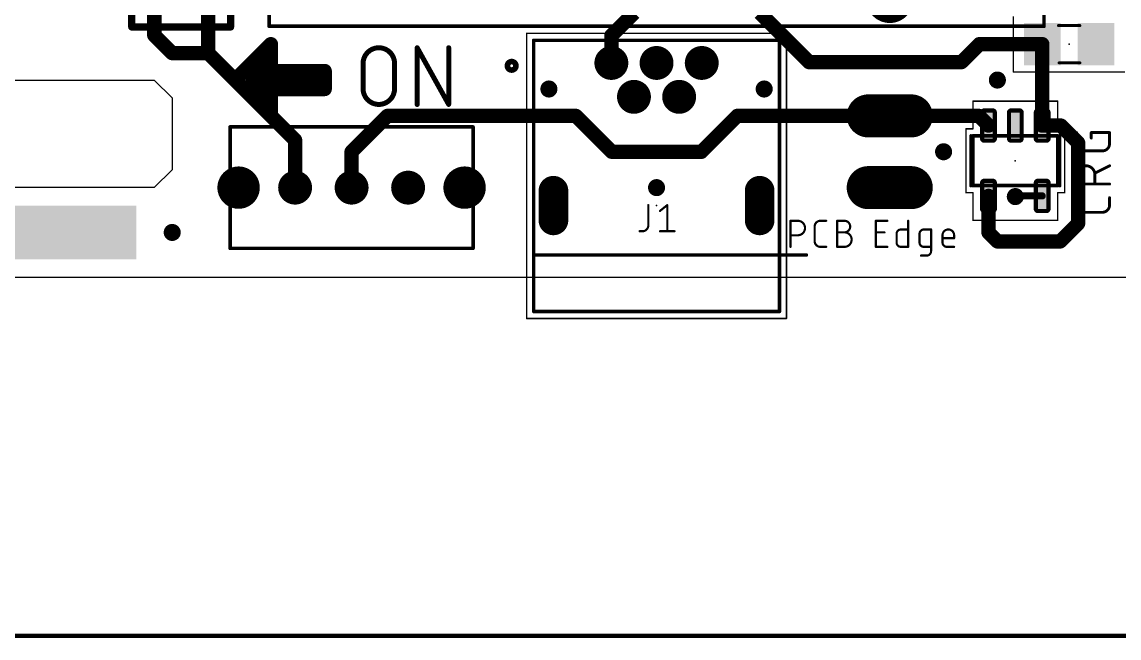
# Model space of a CAD drawing. Extents: x -0.5 to 3.8, y -0.5 to 1.8.
# Drawn here: x 0.616 to 2.145, y -0.503 to 0.356 of the extents above; entities that cross this region are included whole.
import ezdxf

# ---------------------------------------------------------------- set-up
doc = ezdxf.new("R2010")
doc.units = 0
for name, color, linetype in [('1', 22, 'CONTINUOUS'), ('17', 82, 'CONTINUOUS'), ('18', 82, 'CONTINUOUS'), ('20', 30, 'CONTINUOUS'), ('21', 253, 'CONTINUOUS'), ('23', 7, 'CONTINUOUS'), ('25', 253, 'CONTINUOUS'), ('39', 22, 'CONTINUOUS'), ('51', 253, 'CONTINUOUS')]:
    doc.layers.add(name, color=color, linetype=linetype)

# ---------------------------------------------------------------- blocks, each defined once
blk = doc.blocks.new('RECT')
blk.add_solid([(-0.5, -0.5), (0.5, -0.5), (-0.5, 0.5), (0.5, 0.5)])
blk = doc.blocks.new('RECT195200X96000R50')
at = {"const_width": 0.005906}
blk.add_lwpolyline([(0.021063, -0.005906), (0.021063, 0.005906, 0.414214), (0.01811, 0.008858), (-0.01811, 0.008858, 0.414214), (-0.021063, 0.005906), (-0.021063, -0.005906, 0.414214), (-0.01811, -0.008858), (0.01811, -0.008858, 0.414214)], format="xyb", close=True, dxfattribs=at)
blk.add_solid([(-0.01911, -0.006906), (0.01911, -0.006906), (-0.01911, 0.006906), (0.01911, 0.006906)])
blk = doc.blocks.new('ROUNDP')
at = {"const_width": 0.5}
blk.add_lwpolyline([(0, -0.25, 1), (0, 0.25, 1), (0, -0.25)], format="xyb", dxfattribs=at)
blk = doc.blocks.new('LONGP100')
at = {"const_width": 1}
blk.add_lwpolyline([(-0.5, 0), (0.5, 0)], dxfattribs=at)
at = {"const_width": 0.5}
for points in [[(-0.5, 0.25, 1), (-0.5, -0.25)], [(0.5, -0.25, 1), (0.5, 0.25)]]:
    blk.add_lwpolyline(points, format="xyb", dxfattribs=at)
blk = doc.blocks.new('ROUNDV')
at = {"const_width": 0.5}
blk.add_lwpolyline([(0, -0.25, 1), (0, 0.25, 1), (0, -0.25)], format="xyb", dxfattribs=at)

msp = doc.modelspace()

# ---------------------------------------------------------------- linework, layer by layer
at = {"layer": '1'}
for points, const_width in [([(0.800098, 0.386713), (0.800098, 0.337598)], 0.02), ([(0.874902, 0.375), (0.874902, 0.312598)], 0.02), ([(1.437008, 0.337008), (1.46875, 0.36875)], 0.02), ([(1.64375, 0.36875), (1.7125, 0.3)], 0.02), ([(0.800098, 0.337598), (0.8, 0.3375)], 0.02), ([(0.824902, 0.312598), (0.8, 0.3375)], 0.02), ([(1.437008, 0.298819), (1.437008, 0.337008)], 0.02), ([(0.874902, 0.312598), (0.824902, 0.312598)], 0.02), ([(0.99626, 0.19124), (0.874902, 0.312598)], 0.02), ([(1.924902, 0.3), (1.949902, 0.325)], 0.02), ([(1.949902, 0.325), (2.037598, 0.325)], 0.02), ([(1.975, 0.324902), (2.037598, 0.325)], 0.02), ([(2.037402, 0.324803), (2.037598, 0.325)], 0.02), ([(2.037402, 0.211516), (2.037402, 0.324803)], 0.02), ([(1.437008, 0.298819), (1.436319, 0.298819)], 0.02), ([(1.7125, 0.3), (1.924902, 0.3)], 0.02), ([(1.075, 0.175), (1.125, 0.225)], 0.02), ([(1.125, 0.225), (1.3875, 0.225)], 0.02), ([(1.3875, 0.225), (1.4375, 0.175)], 0.02), ([(1.5625, 0.175), (1.6125, 0.225)], 0.02), ([(1.6125, 0.225), (1.825, 0.225)], 0.02), ([(1.825, 0.225), (1.949114, 0.225)], 0.02), ([(1.949114, 0.225), (1.962598, 0.211516)], 0.02), ([(2.037402, 0.211516), (2.063484, 0.211516)], 0.02), ([(2.063484, 0.211516), (2.0875, 0.1875)], 0.02), ([(0.99626, 0.125), (0.99626, 0.19124)], 0.02), ([(1.075, 0.125), (1.075, 0.175)], 0.02), ([(1.4375, 0.175), (1.5625, 0.175)], 0.02), ([(2.0875, 0.075), (2.0875, 0.1875)], 0.02), ([(1.962598, 0.113484), (1.962598, 0.0625)], 0.02), ([(2.000984, 0.113484), (2, 0.1125)], 0.01), ([(2.037402, 0.113484), (2.000984, 0.113484)], 0.01), ([(2.0625, 0.05), (2.0875, 0.075)], 0.02), ([(1.962598, 0.0625), (1.975098, 0.05)], 0.02), ([(1.975098, 0.05), (2.0625, 0.05)], 0.02), ([(3.8, -0.5), (-0.4, -0.5)], 0.006)]:
    msp.add_lwpolyline(points, dxfattribs=dict(at, const_width=const_width))
for points, const_width in [([(0.803536, 0.341036, 1), (0.796464, 0.333964)], 0.01), ([(0.796464, 0.341036, 1), (0.803536, 0.333964)], 0.01), ([(0.795098, 0.337598, 1), (0.805098, 0.337598)], 0.01), ([(0.803634, 0.334063, 1), (0.796563, 0.341134)], 0.01), ([(1.442008, 0.337008, 1), (1.432008, 0.337008)], 0.01), ([(1.433472, 0.340543, 1), (1.440543, 0.333472)], 0.01), ([(0.824902, 0.317598, 1), (0.824902, 0.307598)], 0.01), ([(0.821366, 0.309063, 1), (0.828437, 0.316134)], 0.01), ([(0.878437, 0.316134, 1), (0.871366, 0.309063)], 0.01), ([(0.874902, 0.307598, 1), (0.874902, 0.317598)], 0.01), ([(1.949902, 0.33, 1), (1.949902, 0.32)], 0.01), ([(1.953437, 0.321464, 1), (1.946366, 0.328536)], 0.01), ([(1.974992, 0.329902, 1), (1.975008, 0.319902)], 0.01), ([(2.042402, 0.324803, 1), (2.032402, 0.324803)], 0.01), ([(2.033866, 0.328339, 1), (2.040937, 0.321268)], 0.01), ([(2.041134, 0.321464, 1), (2.034063, 0.328536)], 0.01), ([(2.037606, 0.32, 1), (2.037591, 0.33)], 0.01), ([(2.037598, 0.32, 1), (2.037598, 0.33)], 0.01), ([(0.869902, 0.312598, 1), (0.879902, 0.312598)], 0.01), ([(1.436319, 0.303819, 1), (1.436319, 0.293819)], 0.01), ([(1.437008, 0.293819, 1), (1.437008, 0.303819)], 0.01), ([(1.7125, 0.305, 1), (1.7125, 0.295)], 0.01), ([(1.708964, 0.296464, 1), (1.716036, 0.303536)], 0.01), ([(1.921366, 0.303536, 1), (1.928437, 0.296464)], 0.01), ([(1.924902, 0.295, 1), (1.924902, 0.305)], 0.01), ([(1.432008, 0.298819, 1), (1.442008, 0.298819)], 0.01), ([(1.125, 0.23, 1), (1.125, 0.22)], 0.01), ([(1.128536, 0.221464, 1), (1.121464, 0.228536)], 0.01), ([(1.391036, 0.228536, 1), (1.383964, 0.221464)], 0.01), ([(1.3875, 0.22, 1), (1.3875, 0.23)], 0.01), ([(1.6125, 0.23, 1), (1.6125, 0.22)], 0.01), ([(1.616036, 0.221464, 1), (1.608964, 0.228536)], 0.01), ([(1.825, 0.23, 1), (1.825, 0.22)], 0.01), ([(1.825, 0.22, 1), (1.825, 0.23)], 0.01), ([(1.95265, 0.228536, 1), (1.945579, 0.221464)], 0.01), ([(1.949114, 0.22, 1), (1.949114, 0.23)], 0.01), ([(1.959063, 0.20798, 1), (1.966134, 0.215051)], 0.01), ([(2.037402, 0.216516, 1), (2.037402, 0.206516)], 0.01), ([(2.032402, 0.211516, 1), (2.042402, 0.211516)], 0.01), ([(2.06702, 0.215051, 1), (2.059949, 0.20798)], 0.01), ([(2.063484, 0.206516, 1), (2.063484, 0.216516)], 0.01), ([(1.00126, 0.19124, 1), (0.99126, 0.19124)], 0.01), ([(0.992724, 0.187705, 1), (0.999795, 0.194776)], 0.01), ([(1.071464, 0.178536, 1), (1.078536, 0.171464)], 0.01), ([(1.08, 0.175, 1), (1.07, 0.175)], 0.01), ([(1.4375, 0.18, 1), (1.4375, 0.17)], 0.01), ([(1.433964, 0.171464, 1), (1.441036, 0.178536)], 0.01), ([(1.558964, 0.178536, 1), (1.566036, 0.171464)], 0.01), ([(1.5625, 0.17, 1), (1.5625, 0.18)], 0.01), ([(2.0925, 0.1875, 1), (2.0825, 0.1875)], 0.01), ([(2.083964, 0.183964, 1), (2.091036, 0.191036)], 0.01), ([(0.99126, 0.125, 1), (1.00126, 0.125)], 0.01), ([(1.07, 0.125, 1), (1.08, 0.125)], 0.01), ([(1.967598, 0.113484, 1), (1.957598, 0.113484)], 0.01), ([(1.998232, 0.114268, 1), (2.001768, 0.110732)], 0.005), ([(2.000984, 0.115984, 1), (2.000984, 0.110984)], 0.005), ([(2.002752, 0.111716, 1), (1.999216, 0.115252)], 0.005), ([(2.037402, 0.110984, 1), (2.037402, 0.115984)], 0.005), ([(2.0825, 0.075, 1), (2.0925, 0.075)], 0.01), ([(2.091036, 0.071464, 1), (2.083964, 0.078536)], 0.01), ([(1.966134, 0.066036, 1), (1.959063, 0.058964)], 0.01), ([(1.957598, 0.0625, 1), (1.967598, 0.0625)], 0.01), ([(1.975098, 0.055, 1), (1.975098, 0.045)], 0.01), ([(1.971563, 0.046464, 1), (1.978634, 0.053536)], 0.01), ([(2.058964, 0.053536, 1), (2.066036, 0.046464)], 0.01), ([(2.0625, 0.045, 1), (2.0625, 0.055)], 0.01)]:
    msp.add_lwpolyline(points, format="xyb", dxfattribs=dict(at, const_width=const_width))
at = {"layer": '20'}
for p, q in [((0.15, 0.275), (0.8, 0.275)), ((0.825, 0.25), (0.8, 0.275)), ((0.825, 0.25), (0.825, 0.15)), ((0.8, 0.125), (0.825, 0.15)), ((0.8, 0.125), (0.15, 0.125)), ((0.15, 0), (2.85, 0))]:
    msp.add_line(p, q, dxfattribs=at)
at = {"layer": '21'}
for points, const_width in [([(0.96, 0.35), (0.96, 1.45)], 0.005), ([(2.04, 1.45), (2.04, 0.35)], 0.005), ([(2.04, 0.35), (0.96, 0.35)], 0.005), ([(0.95, 0.3125), (0.9125, 0.275)], 0.02), ([(0.9625, 0.325), (0.95, 0.3125)], 0.02), ([(0.95, 0.3125), (0.95, 0.25)], 0.02), ([(0.9625, 0.2875), (0.9625, 0.325)], 0.02), ([(1.166418, 0.241), (1.166418, 0.32)], 0.007), ([(1.166418, 0.32), (1.210307, 0.241)], 0.007), ([(1.210307, 0.241), (1.210307, 0.32)], 0.007), ([(1.32874, 0.330315), (1.67126, 0.330315)], 0.005), ([(1.32874, 0.162992), (1.32874, 0.330315)], 0.005), ([(1.67126, 0.330315), (1.67126, 0.159055)], 0.005), ([(0.9375, 0.2625), (0.9375, 0.2875)], 0.02), ([(0.9625, 0.275), (0.9625, 0.2875)], 0.02), ([(0.9625, 0.2875), (1.0375, 0.2875)], 0.02), ([(1.0375, 0.2875), (1.0375, 0.2625)], 0.02), ([(1.091, 0.262944), (1.091, 0.298055)], 0.007), ([(1.134889, 0.298055), (1.134889, 0.262944)], 0.007), ([(0.9125, 0.275), (0.9625, 0.225)], 0.02), ([(0.9625, 0.2625), (0.9625, 0.275)], 0.02), ([(0.9625, 0.275), (1.025, 0.275)], 0.02), ([(0.9625, 0.225), (0.9625, 0.2625)], 0.02), ([(1.0375, 0.2625), (0.9625, 0.2625)], 0.02), ([(0.905709, 0.040354), (0.905709, 0.209646)], 0.005), ([(0.905709, 0.209646), (1.244291, 0.209646)], 0.005), ([(1.244291, 0.209646), (1.244291, 0.040354)], 0.005), ([(1.938189, 0.197146), (1.938189, 0.127854)], 0.005), ([(2.061811, 0.197146), (2.061811, 0.127854)], 0.005), ([(1.244291, 0.040354), (0.905709, 0.040354)], 0.005), ([(1.32874, 0.031102), (1.32874, 0.037008)], 0.005), ([(1.67126, 0.031102), (1.32874, 0.031102)], 0.005), ([(1.67126, 0.040945), (1.67126, 0.031102)], 0.005)]:
    msp.add_lwpolyline(points, dxfattribs=dict(at, const_width=const_width))
for points, const_width in [([(2.35, 0.301882, 1), (2.35, 0.798118, 1), (2.35, 0.301882)], 0.02), ([(0.96, 0.35125, 1), (0.96, 0.34875)], 0.0025), ([(2.04, 0.34875, 1), (2.04, 0.35125)], 0.0025), ([(0.95875, 0.35, 1), (0.96125, 0.35)], 0.0025), ([(2.03875, 0.35, 1), (2.04125, 0.35)], 0.0025), ([(0.955, 0.3125, 1), (0.945, 0.3125)], 0.01), ([(0.953536, 0.308964, 1), (0.946464, 0.316036)], 0.01), ([(0.9675, 0.325, 1), (0.9575, 0.325)], 0.01), ([(0.966036, 0.321464, 1), (0.958964, 0.328536)], 0.01), ([(1.134889, 0.298055, 1), (1.091, 0.298055)], 0.007), ([(1.168168, 0.32, 1), (1.164668, 0.32)], 0.0035), ([(1.167948, 0.32085, 1), (1.164889, 0.31915)], 0.0035), ([(1.212057, 0.32, 1), (1.208557, 0.32)], 0.0035), ([(1.32874, 0.331565, 1), (1.32874, 0.329065)], 0.0025), ([(1.32999, 0.330315, 1), (1.32749, 0.330315)], 0.0025), ([(1.67251, 0.330315, 1), (1.67001, 0.330315)], 0.0025), ([(1.67126, 0.329065, 1), (1.67126, 0.331565)], 0.0025), ([(0.946464, 0.316036, 1), (0.953536, 0.308964)], 0.01), ([(0.9425, 0.2875, 1), (0.9325, 0.2875)], 0.01), ([(0.9675, 0.2875, 1), (0.9575, 0.2875)], 0.01), ([(0.9625, 0.2925, 1), (0.9625, 0.2825)], 0.01), ([(0.9575, 0.2875, 1), (0.9675, 0.2875)], 0.01), ([(1.0425, 0.2875, 1), (1.0325, 0.2875)], 0.01), ([(1.0375, 0.2825, 1), (1.0375, 0.2925)], 0.01), ([(1.09275, 0.298055, 1), (1.08925, 0.298055)], 0.0035), ([(1.08925, 0.298055, 1), (1.09275, 0.298055)], 0.0035), ([(1.136639, 0.298055, 1), (1.133139, 0.298055)], 0.0035), ([(1.133139, 0.298055, 1), (1.136639, 0.298055)], 0.0035), ([(1.298071, 0.290906, 1), (1.298071, 0.29878, 1), (1.298071, 0.290906)], 0.011811), ([(0.916036, 0.278536, 1), (0.908964, 0.271464)], 0.01), ([(0.908964, 0.278536, 1), (0.916036, 0.271464)], 0.01), ([(0.9675, 0.275, 1), (0.9575, 0.275)], 0.01), ([(0.9625, 0.28, 1), (0.9625, 0.27)], 0.01), ([(0.9575, 0.275, 1), (0.9675, 0.275)], 0.01), ([(1.025, 0.27, 1), (1.025, 0.28)], 0.01), ([(0.9325, 0.2625, 1), (0.9425, 0.2625)], 0.01), ([(0.9675, 0.2625, 1), (0.9575, 0.2625)], 0.01), ([(0.9625, 0.2675, 1), (0.9625, 0.2575)], 0.01), ([(0.9575, 0.2625, 1), (0.9675, 0.2625)], 0.01), ([(1.0325, 0.2625, 1), (1.0425, 0.2625)], 0.01), ([(1.0375, 0.2575, 1), (1.0375, 0.2675)], 0.01), ([(1.091, 0.262944, 1), (1.134889, 0.262944)], 0.007), ([(1.09275, 0.262944, 1), (1.08925, 0.262944)], 0.0035), ([(1.08925, 0.262944, 1), (1.09275, 0.262944)], 0.0035), ([(1.136639, 0.262944, 1), (1.133139, 0.262944)], 0.0035), ([(1.133139, 0.262944, 1), (1.136639, 0.262944)], 0.0035), ([(2.03937, 0.256988, 1), (2.03937, 0.264862, 1), (2.03937, 0.256988)], 0.007874), ([(0.945, 0.25, 1), (0.955, 0.25)], 0.01), ([(0.9575, 0.225, 1), (0.9675, 0.225)], 0.01), ([(0.958964, 0.221464, 1), (0.966036, 0.228536)], 0.01), ([(1.164668, 0.241, 1), (1.168168, 0.241)], 0.0035), ([(1.208557, 0.241, 1), (1.212057, 0.241)], 0.0035), ([(1.208777, 0.24015, 1), (1.211837, 0.24185)], 0.0035), ([(0.906959, 0.209646, 1), (0.904459, 0.209646)], 0.0025), ([(0.905709, 0.210896, 1), (0.905709, 0.208396)], 0.0025), ([(1.245541, 0.209646, 1), (1.243041, 0.209646)], 0.0025), ([(1.244291, 0.208396, 1), (1.244291, 0.210896)], 0.0025), ([(1.939439, 0.197146, 1), (1.936939, 0.197146)], 0.0025), ([(2.063061, 0.197146, 1), (2.060561, 0.197146)], 0.0025), ([(1.32749, 0.162992, 1), (1.32999, 0.162992)], 0.0025), ([(1.67001, 0.159055, 1), (1.67251, 0.159055)], 0.0025), ([(1.936939, 0.127854, 1), (1.939439, 0.127854)], 0.0025), ([(2.060561, 0.127854, 1), (2.063061, 0.127854)], 0.0025), ([(0.905709, 0.041604, 1), (0.905709, 0.039104)], 0.0025), ([(0.904459, 0.040354, 1), (0.906959, 0.040354)], 0.0025), ([(1.243041, 0.040354, 1), (1.245541, 0.040354)], 0.0025), ([(1.244291, 0.039104, 1), (1.244291, 0.041604)], 0.0025), ([(1.32999, 0.037008, 1), (1.32749, 0.037008)], 0.0025), ([(1.32874, 0.032352, 1), (1.32874, 0.029852)], 0.0025), ([(1.32749, 0.031102, 1), (1.32999, 0.031102)], 0.0025), ([(1.67251, 0.040945, 1), (1.67001, 0.040945)], 0.0025), ([(1.67001, 0.031102, 1), (1.67251, 0.031102)], 0.0025), ([(1.67126, 0.029852, 1), (1.67126, 0.032352)], 0.0025)]:
    msp.add_lwpolyline(points, format="xyb", dxfattribs=dict(at, const_width=const_width))
at = {"layer": '23'}
for p in [(2.075, 0.325), (2, 0.1625), (1.075, 0.125), (1.5, 0.1)]:
    msp.add_point(p, dxfattribs=at)
at = {"layer": '25'}
for points, const_width in [([(2.085366, 0.186407), (2.085366, 0.20174)], 0.004), ([(2.105811, 0.194073), (2.105811, 0.20174)], 0.004), ([(2.105811, 0.20174), (2.131366, 0.20174)], 0.004), ([(2.131366, 0.20174), (2.131366, 0.186407)], 0.004), ([(2.121144, 0.176185), (2.095588, 0.176185)], 0.004), ([(2.131366, 0.15553), (2.110922, 0.145308)], 0.004), ([(2.085366, 0.129975), (2.085366, 0.142752)], 0.004), ([(2.110922, 0.142752), (2.110922, 0.129975)], 0.004), ([(2.131366, 0.129975), (2.085366, 0.129975)], 0.004), ([(2.085366, 0.100776), (2.085366, 0.110999)], 0.004), ([(2.131366, 0.110999), (2.131366, 0.100776)], 0.004), ([(1.488505, 0.100621), (1.488505, 0.072307)], 0.003), ([(1.504785, 0.092531), (1.514898, 0.100621)], 0.003), ([(1.514898, 0.100621), (1.514898, 0.064217)], 0.003), ([(2.121144, 0.090554), (2.095588, 0.090554)], 0.004), ([(1.480415, 0.064217), (1.47637, 0.064217)], 0.003), ([(1.504785, 0.064217), (1.52501, 0.064217)], 0.003)]:
    msp.add_lwpolyline(points, dxfattribs=dict(at, const_width=const_width))
for points, const_width in [([(2.086366, 0.20174, 1), (2.084366, 0.20174)], 0.002), ([(2.106811, 0.20174, 1), (2.104811, 0.20174)], 0.002), ([(2.105811, 0.20274, 1), (2.105811, 0.20074)], 0.002), ([(2.132366, 0.20174, 1), (2.130366, 0.20174)], 0.002), ([(2.131366, 0.20074, 1), (2.131366, 0.20274)], 0.002), ([(2.085366, 0.186407, 0.414207), (2.095588, 0.176185)], 0.004), ([(2.086366, 0.186407, 1), (2.084366, 0.186407)], 0.002), ([(2.084366, 0.186407, 1), (2.086366, 0.186407)], 0.002), ([(2.104811, 0.194073, 1), (2.106811, 0.194073)], 0.002), ([(2.121144, 0.176185, 0.414214), (2.131366, 0.186407)], 0.004), ([(2.132366, 0.186407, 1), (2.130366, 0.186407)], 0.002), ([(2.130366, 0.186407, 1), (2.132366, 0.186407)], 0.002), ([(2.095588, 0.177185, 1), (2.095588, 0.175185)], 0.002), ([(2.095588, 0.175185, 1), (2.095588, 0.177185)], 0.002), ([(2.121144, 0.177185, 1), (2.121144, 0.175185)], 0.002), ([(2.121144, 0.175185, 1), (2.121144, 0.177185)], 0.002), ([(2.110922, 0.142752, 1), (2.085366, 0.142752)], 0.004), ([(2.131813, 0.154636, 1), (2.130919, 0.156425)], 0.002), ([(2.086366, 0.142752, 1), (2.084366, 0.142752)], 0.002), ([(2.084366, 0.142752, 1), (2.086366, 0.142752)], 0.002), ([(2.110475, 0.146202, 1), (2.111369, 0.144414)], 0.002), ([(2.111922, 0.142752, 1), (2.109922, 0.142752)], 0.002), ([(2.109922, 0.142752, 1), (2.111922, 0.142752)], 0.002), ([(2.085366, 0.130975, 1), (2.085366, 0.128975)], 0.002), ([(2.084366, 0.129975, 1), (2.086366, 0.129975)], 0.002), ([(2.109922, 0.129975, 1), (2.111922, 0.129975)], 0.002), ([(2.131366, 0.128975, 1), (2.131366, 0.130975)], 0.002), ([(2.086366, 0.110999, 1), (2.084366, 0.110999)], 0.002), ([(2.132366, 0.110999, 1), (2.130366, 0.110999)], 0.002), ([(1.489255, 0.100621, 1), (1.487755, 0.100621)], 0.0015), ([(1.504317, 0.093117, 1), (1.505254, 0.091946)], 0.0015), ([(1.515648, 0.100621, 1), (1.514148, 0.100621)], 0.0015), ([(1.515366, 0.100036, 1), (1.514429, 0.101207)], 0.0015), ([(2.085366, 0.100776, 0.414207), (2.095588, 0.090554)], 0.004), ([(2.086366, 0.100776, 1), (2.084366, 0.100776)], 0.002), ([(2.084366, 0.100776, 1), (2.086366, 0.100776)], 0.002), ([(2.095588, 0.091554, 1), (2.095588, 0.089554)], 0.002), ([(2.095588, 0.089554, 1), (2.095588, 0.091554)], 0.002), ([(2.121144, 0.090554, 0.414214), (2.131366, 0.100776)], 0.004), ([(2.121144, 0.091554, 1), (2.121144, 0.089554)], 0.002), ([(2.121144, 0.089554, 1), (2.121144, 0.091554)], 0.002), ([(2.132366, 0.100776, 1), (2.130366, 0.100776)], 0.002), ([(2.130366, 0.100776, 1), (2.132366, 0.100776)], 0.002), ([(1.47637, 0.064967, 1), (1.47637, 0.063467)], 0.0015), ([(1.480415, 0.064217, 0.414214), (1.488505, 0.072307)], 0.003), ([(1.480415, 0.064967, 1), (1.480415, 0.063467)], 0.0015), ([(1.480415, 0.063467, 1), (1.480415, 0.064967)], 0.0015), ([(1.489255, 0.072307, 1), (1.487755, 0.072307)], 0.0015), ([(1.487755, 0.072307, 1), (1.489255, 0.072307)], 0.0015), ([(1.504785, 0.064967, 1), (1.504785, 0.063467)], 0.0015), ([(1.514148, 0.064217, 1), (1.515648, 0.064217)], 0.0015), ([(1.52501, 0.063467, 1), (1.52501, 0.064967)], 0.0015)]:
    msp.add_lwpolyline(points, format="xyb", dxfattribs=dict(at, const_width=const_width))
at = {"layer": '39'}
for points, const_width in [([(0.768602, 0.348917), (0.768602, 0.526083)], 0.01), ([(0.906398, 0.526083), (0.906398, 0.348917)], 0.01), ([(0.906398, 0.348917), (0.768602, 0.348917)], 0.01), ([(1.997323, 0.286299), (1.997323, 0.363701)], 0.002), ([(1.318898, 0.340157), (1.681102, 0.340157)], 0.001969), ([(1.318898, -0.05748), (1.318898, 0.340157)], 0.001969), ([(1.681102, 0.340157), (1.681102, -0.05748)], 0.001969), ([(2.152677, 0.286299), (1.997323, 0.286299)], 0.002), ([(1.940945, 0.206988), (1.940945, 0.245571)], 0.001969), ([(2.059055, 0.245571), (1.940945, 0.245571)], 0.001969), ([(2.059055, 0.245571), (2.059055, 0.206988)], 0.001969), ([(1.931102, 0.118012), (1.931102, 0.206988)], 0.001969), ([(1.931102, 0.206988), (1.940945, 0.206988)], 0.001969), ([(2.059055, 0.206988), (2.068898, 0.206988)], 0.001969), ([(2.068898, 0.206988), (2.068898, 0.118012)], 0.001969), ([(1.940945, 0.118012), (1.931102, 0.118012)], 0.001969), ([(1.940945, 0.079429), (1.940945, 0.118012)], 0.001969), ([(2.068898, 0.118012), (2.059055, 0.118012)], 0.001969), ([(2.059055, 0.118012), (2.059055, 0.079429)], 0.001969), ([(1.940945, 0.079429), (2.059055, 0.079429)], 0.001969), ([(1.681102, -0.05748), (1.318898, -0.05748)], 0.001969)]:
    msp.add_lwpolyline(points, dxfattribs=dict(at, const_width=const_width))
for points, const_width in [([(0.768602, 0.351417, 1), (0.768602, 0.346417)], 0.005), ([(0.906398, 0.346417, 1), (0.906398, 0.351417)], 0.005), ([(0.766102, 0.348917, 1), (0.771102, 0.348917)], 0.005), ([(0.903898, 0.348917, 1), (0.908898, 0.348917)], 0.005), ([(1.318898, 0.34065, 1), (1.318898, 0.339665)], 0.000984), ([(1.31939, 0.340157, 1), (1.318406, 0.340157)], 0.000984), ([(1.681594, 0.340157, 1), (1.68061, 0.340157)], 0.000984), ([(1.681102, 0.339665, 1), (1.681102, 0.34065)], 0.000984), ([(1.997323, 0.286799, 1), (1.997323, 0.285799)], 0.001), ([(1.996823, 0.286299, 1), (1.997823, 0.286299)], 0.001), ([(1.941437, 0.245571, 1), (1.940453, 0.245571)], 0.000984), ([(1.940945, 0.246063, 1), (1.940945, 0.245079)], 0.000984), ([(2.059547, 0.245571, 1), (2.058563, 0.245571)], 0.000984), ([(2.059055, 0.245079, 1), (2.059055, 0.246063)], 0.000984), ([(1.931594, 0.206988, 1), (1.93061, 0.206988)], 0.000984), ([(1.931102, 0.20748, 1), (1.931102, 0.206496)], 0.000984), ([(1.940453, 0.206988, 1), (1.941437, 0.206988)], 0.000984), ([(1.940945, 0.206496, 1), (1.940945, 0.20748)], 0.000984), ([(2.059055, 0.20748, 1), (2.059055, 0.206496)], 0.000984), ([(2.058563, 0.206988, 1), (2.059547, 0.206988)], 0.000984), ([(2.06939, 0.206988, 1), (2.068406, 0.206988)], 0.000984), ([(2.068898, 0.206496, 1), (2.068898, 0.20748)], 0.000984), ([(1.931102, 0.118504, 1), (1.931102, 0.11752)], 0.000984), ([(1.93061, 0.118012, 1), (1.931594, 0.118012)], 0.000984), ([(1.941437, 0.118012, 1), (1.940453, 0.118012)], 0.000984), ([(1.940945, 0.11752, 1), (1.940945, 0.118504)], 0.000984), ([(2.059055, 0.118504, 1), (2.059055, 0.11752)], 0.000984), ([(2.059547, 0.118012, 1), (2.058563, 0.118012)], 0.000984), ([(2.068406, 0.118012, 1), (2.06939, 0.118012)], 0.000984), ([(2.068898, 0.11752, 1), (2.068898, 0.118504)], 0.000984), ([(1.940945, 0.079921, 1), (1.940945, 0.078937)], 0.000984), ([(1.940453, 0.079429, 1), (1.941437, 0.079429)], 0.000984), ([(2.058563, 0.079429, 1), (2.059547, 0.079429)], 0.000984), ([(2.059055, 0.078937, 1), (2.059055, 0.079921)], 0.000984), ([(1.318898, -0.056988, 1), (1.318898, -0.057972)], 0.000984), ([(1.318406, -0.05748, 1), (1.31939, -0.05748)], 0.000984), ([(1.68061, -0.05748, 1), (1.681594, -0.05748)], 0.000984), ([(1.681102, -0.057972, 1), (1.681102, -0.056988)], 0.000984)]:
    msp.add_lwpolyline(points, format="xyb", dxfattribs=dict(at, const_width=const_width))
at = {"layer": '51'}
for points, const_width in [([(2.06, 0.350984), (2.09, 0.350984)], 0.004), ([(1.32874, 0.031102), (1.32874, 0.330315)], 0.005), ([(1.32874, 0.330315), (1.67126, 0.330315)], 0.005), ([(1.67126, 0.330315), (1.67126, 0.031102)], 0.005), ([(2.060984, 0.299016), (2.09, 0.299016)], 0.004), ([(1.940945, 0.197146), (2.059055, 0.197146)], 0.005), ([(1.940945, 0.127854), (1.940945, 0.197146)], 0.005), ([(2.059055, 0.197146), (2.059055, 0.127854)], 0.005), ([(2.059055, 0.127854), (1.940945, 0.127854)], 0.005), ([(1.686653, 0.042409), (1.686653, 0.078803)], 0.003), ([(1.686653, 0.078803), (1.696763, 0.078803)], 0.003), ([(1.7284, 0.078803), (1.736488, 0.078803)], 0.003), ([(1.751653, 0.042409), (1.751653, 0.078803)], 0.003), ([(1.751653, 0.078803), (1.761762, 0.078803)], 0.003), ([(1.805572, 0.042409), (1.805572, 0.078803)], 0.003), ([(1.805572, 0.078803), (1.821747, 0.078803)], 0.003), ([(1.850704, 0.078803), (1.850704, 0.042409)], 0.003), ([(1.720313, 0.050496), (1.720313, 0.070715)], 0.003), ([(1.751653, 0.062628), (1.761762, 0.062628)], 0.003), ([(1.805572, 0.062628), (1.817704, 0.062628)], 0.003), ([(1.834529, 0.048474), (1.834529, 0.060606)], 0.003), ([(1.840595, 0.066671), (1.850704, 0.066671)], 0.003), ([(1.866438, 0.048474), (1.866438, 0.060606)], 0.003), ([(1.872504, 0.066671), (1.882614, 0.066671)], 0.003), ([(1.882614, 0.066671), (1.882614, 0.036343)], 0.003), ([(1.696763, 0.058584), (1.686653, 0.058584)], 0.003), ([(1.898526, 0.048474), (1.898526, 0.058584)], 0.003), ([(1.914701, 0.05454), (1.898526, 0.05454)], 0.003), ([(1.914701, 0.058584), (1.914701, 0.05454)], 0.003), ([(1.32874, -0.047638), (1.32874, 0.031102)], 0.005), ([(1.67126, 0.031102), (1.32874, 0.031102)], 0.005), ([(1.67126, 0.031102), (1.67126, -0.047638)], 0.005), ([(1.67126, 0.031102), (1.708661, 0.031102)], 0.005), ([(1.736488, 0.042409), (1.7284, 0.042409)], 0.003), ([(1.761762, 0.042409), (1.751653, 0.042409)], 0.003), ([(1.821747, 0.042409), (1.805572, 0.042409)], 0.003), ([(1.850704, 0.042409), (1.840595, 0.042409)], 0.003), ([(1.876548, 0.030277), (1.86846, 0.030277)], 0.003), ([(1.882614, 0.042409), (1.872504, 0.042409)], 0.003), ([(1.914701, 0.042409), (1.904591, 0.042409)], 0.003), ([(1.67126, -0.047638), (1.32874, -0.047638)], 0.005)]:
    msp.add_lwpolyline(points, dxfattribs=dict(at, const_width=const_width))
for points, const_width in [([(2.06, 0.351984, 1), (2.06, 0.349984)], 0.002), ([(2.09, 0.349984, 1), (2.09, 0.351984)], 0.002), ([(1.32999, 0.330315, 1), (1.32749, 0.330315)], 0.0025), ([(1.32874, 0.331565, 1), (1.32874, 0.329065)], 0.0025), ([(1.67251, 0.330315, 1), (1.67001, 0.330315)], 0.0025), ([(1.67126, 0.329065, 1), (1.67126, 0.331565)], 0.0025), ([(1.298071, 0.290906, 1), (1.298071, 0.29878, 1), (1.298071, 0.290906)], 0.011811), ([(2.060984, 0.300016, 1), (2.060984, 0.298016)], 0.002), ([(2.09, 0.298016, 1), (2.09, 0.300016)], 0.002), ([(2.03937, 0.256988, 1), (2.03937, 0.264862, 1), (2.03937, 0.256988)], 0.007874), ([(1.940945, 0.198396, 1), (1.940945, 0.195896)], 0.0025), ([(1.942195, 0.197146, 1), (1.939695, 0.197146)], 0.0025), ([(2.060305, 0.197146, 1), (2.057805, 0.197146)], 0.0025), ([(2.059055, 0.195896, 1), (2.059055, 0.198396)], 0.0025), ([(1.940945, 0.129104, 1), (1.940945, 0.126604)], 0.0025), ([(1.939695, 0.127854, 1), (1.942195, 0.127854)], 0.0025), ([(2.057805, 0.127854, 1), (2.060305, 0.127854)], 0.0025), ([(2.059055, 0.126604, 1), (2.059055, 0.129104)], 0.0025), ([(1.687403, 0.078803, 1), (1.685903, 0.078803)], 0.0015), ([(1.686653, 0.079553, 1), (1.686653, 0.078053)], 0.0015), ([(1.696763, 0.058584, 1), (1.696763, 0.078803)], 0.003), ([(1.696763, 0.079553, 1), (1.696763, 0.078053)], 0.0015), ([(1.696763, 0.078053, 1), (1.696763, 0.079553)], 0.0015), ([(1.7284, 0.078803, 0.414209), (1.720313, 0.070715)], 0.003), ([(1.7284, 0.079553, 1), (1.7284, 0.078053)], 0.0015), ([(1.7284, 0.078053, 1), (1.7284, 0.079553)], 0.0015), ([(1.736488, 0.078053, 1), (1.736488, 0.079553)], 0.0015), ([(1.752403, 0.078803, 1), (1.750903, 0.078803)], 0.0015), ([(1.751653, 0.079553, 1), (1.751653, 0.078053)], 0.0015), ([(1.761762, 0.062628, 1), (1.761762, 0.078803)], 0.003), ([(1.761762, 0.079553, 1), (1.761762, 0.078053)], 0.0015), ([(1.761762, 0.078053, 1), (1.761762, 0.079553)], 0.0015), ([(1.806322, 0.078803, 1), (1.804822, 0.078803)], 0.0015), ([(1.805572, 0.079553, 1), (1.805572, 0.078053)], 0.0015), ([(1.821747, 0.078053, 1), (1.821747, 0.079553)], 0.0015), ([(1.851454, 0.078803, 1), (1.849954, 0.078803)], 0.0015), ([(1.721063, 0.070715, 1), (1.719563, 0.070715)], 0.0015), ([(1.719563, 0.070715, 1), (1.721063, 0.070715)], 0.0015), ([(1.751653, 0.063378, 1), (1.751653, 0.061878)], 0.0015), ([(1.761762, 0.042409, 1), (1.761762, 0.062628)], 0.003), ([(1.761762, 0.063378, 1), (1.761762, 0.061878)], 0.0015), ([(1.761762, 0.063378, 1), (1.761762, 0.061878)], 0.0015), ([(1.761762, 0.061878, 1), (1.761762, 0.063378)], 0.0015), ([(1.805572, 0.063378, 1), (1.805572, 0.061878)], 0.0015), ([(1.817704, 0.061878, 1), (1.817704, 0.063378)], 0.0015), ([(1.840595, 0.066671, 0.414208), (1.834529, 0.060606)], 0.003), ([(1.835279, 0.060606, 1), (1.833779, 0.060606)], 0.0015), ([(1.833779, 0.060606, 1), (1.835279, 0.060606)], 0.0015), ([(1.840595, 0.067421, 1), (1.840595, 0.065921)], 0.0015), ([(1.840595, 0.065921, 1), (1.840595, 0.067421)], 0.0015), ([(1.850704, 0.065921, 1), (1.850704, 0.067421)], 0.0015), ([(1.872504, 0.066671, 0.414208), (1.866438, 0.060606)], 0.003), ([(1.867188, 0.060606, 1), (1.865688, 0.060606)], 0.0015), ([(1.865688, 0.060606, 1), (1.867188, 0.060606)], 0.0015), ([(1.872504, 0.067421, 1), (1.872504, 0.065921)], 0.0015), ([(1.872504, 0.065921, 1), (1.872504, 0.067421)], 0.0015), ([(1.883364, 0.066671, 1), (1.881864, 0.066671)], 0.0015), ([(1.882614, 0.065921, 1), (1.882614, 0.067421)], 0.0015), ([(1.914701, 0.058584, 1), (1.898526, 0.058584)], 0.003), ([(1.686653, 0.059334, 1), (1.686653, 0.057834)], 0.0015), ([(1.696763, 0.059334, 1), (1.696763, 0.057834)], 0.0015), ([(1.696763, 0.057834, 1), (1.696763, 0.059334)], 0.0015), ([(1.720313, 0.050496, 0.414214), (1.7284, 0.042409)], 0.003), ([(1.721063, 0.050496, 1), (1.719563, 0.050496)], 0.0015), ([(1.719563, 0.050496, 1), (1.721063, 0.050496)], 0.0015), ([(1.834529, 0.048474, 0.414214), (1.840595, 0.042409)], 0.003), ([(1.835279, 0.048474, 1), (1.833779, 0.048474)], 0.0015), ([(1.833779, 0.048474, 1), (1.835279, 0.048474)], 0.0015), ([(1.866438, 0.048474, 0.414214), (1.872504, 0.042409)], 0.003), ([(1.867188, 0.048474, 1), (1.865688, 0.048474)], 0.0015), ([(1.865688, 0.048474, 1), (1.867188, 0.048474)], 0.0015), ([(1.899276, 0.058584, 1), (1.897776, 0.058584)], 0.0015), ([(1.897776, 0.058584, 1), (1.899276, 0.058584)], 0.0015), ([(1.898526, 0.05529, 1), (1.898526, 0.05379)], 0.0015), ([(1.898526, 0.048474, 0.414214), (1.904591, 0.042409)], 0.003), ([(1.899276, 0.048474, 1), (1.897776, 0.048474)], 0.0015), ([(1.897776, 0.048474, 1), (1.899276, 0.048474)], 0.0015), ([(1.915451, 0.058584, 1), (1.913951, 0.058584)], 0.0015), ([(1.913951, 0.058584, 1), (1.915451, 0.058584)], 0.0015), ([(1.913951, 0.05454, 1), (1.915451, 0.05454)], 0.0015), ([(1.914701, 0.05379, 1), (1.914701, 0.05529)], 0.0015), ([(1.32999, 0.031102, 1), (1.32749, 0.031102)], 0.0025), ([(1.32874, 0.032352, 1), (1.32874, 0.029852)], 0.0025), ([(1.32749, 0.031102, 1), (1.32999, 0.031102)], 0.0025), ([(1.67251, 0.031102, 1), (1.67001, 0.031102)], 0.0025), ([(1.67126, 0.032352, 1), (1.67126, 0.029852)], 0.0025), ([(1.67001, 0.031102, 1), (1.67251, 0.031102)], 0.0025), ([(1.67126, 0.029852, 1), (1.67126, 0.032352)], 0.0025), ([(1.685903, 0.042409, 1), (1.687403, 0.042409)], 0.0015), ([(1.708661, 0.029852, 1), (1.708661, 0.032352)], 0.0025), ([(1.7284, 0.043159, 1), (1.7284, 0.041659)], 0.0015), ([(1.7284, 0.041659, 1), (1.7284, 0.043159)], 0.0015), ([(1.736488, 0.041659, 1), (1.736488, 0.043159)], 0.0015), ([(1.751653, 0.043159, 1), (1.751653, 0.041659)], 0.0015), ([(1.750903, 0.042409, 1), (1.752403, 0.042409)], 0.0015), ([(1.761762, 0.043159, 1), (1.761762, 0.041659)], 0.0015), ([(1.761762, 0.041659, 1), (1.761762, 0.043159)], 0.0015), ([(1.805572, 0.043159, 1), (1.805572, 0.041659)], 0.0015), ([(1.804822, 0.042409, 1), (1.806322, 0.042409)], 0.0015), ([(1.821747, 0.041659, 1), (1.821747, 0.043159)], 0.0015), ([(1.840595, 0.043159, 1), (1.840595, 0.041659)], 0.0015), ([(1.840595, 0.041659, 1), (1.840595, 0.043159)], 0.0015), ([(1.849954, 0.042409, 1), (1.851454, 0.042409)], 0.0015), ([(1.850704, 0.041659, 1), (1.850704, 0.043159)], 0.0015), ([(1.86846, 0.031027, 1), (1.86846, 0.029527)], 0.0015), ([(1.872504, 0.043159, 1), (1.872504, 0.041659)], 0.0015), ([(1.872504, 0.041659, 1), (1.872504, 0.043159)], 0.0015), ([(1.876548, 0.030277, 0.414214), (1.882614, 0.036343)], 0.003), ([(1.876548, 0.031027, 1), (1.876548, 0.029527)], 0.0015), ([(1.876548, 0.029527, 1), (1.876548, 0.031027)], 0.0015), ([(1.883364, 0.036343, 1), (1.881864, 0.036343)], 0.0015), ([(1.881864, 0.036343, 1), (1.883364, 0.036343)], 0.0015), ([(1.882614, 0.041659, 1), (1.882614, 0.043159)], 0.0015), ([(1.904591, 0.043159, 1), (1.904591, 0.041659)], 0.0015), ([(1.904591, 0.041659, 1), (1.904591, 0.043159)], 0.0015), ([(1.914701, 0.041659, 1), (1.914701, 0.043159)], 0.0015), ([(1.32874, -0.046388, 1), (1.32874, -0.048888)], 0.0025), ([(1.67126, -0.048888, 1), (1.67126, -0.046388)], 0.0025), ([(1.32749, -0.047638, 1), (1.32999, -0.047638)], 0.0025), ([(1.67001, -0.047638, 1), (1.67251, -0.047638)], 0.0025)]:
    msp.add_lwpolyline(points, format="xyb", dxfattribs=dict(at, const_width=const_width))

# ---------------------------------------------------------------- block references
at = {"layer": '1'}
for p, xscale, yscale in [((2.037598, 0.325), 0.051181, 0.059055), ((2.112402, 0.325), 0.051181, 0.059055), ((0.475, 0.0625), 0.6, 0.075)]:
    msp.add_blockref('RECT', p, dxfattribs=dict(at, xscale=xscale, yscale=yscale))
at = {"layer": '1', "rotation": 270}
for p in [(1.962598, 0.211516), (2, 0.211516), (2.037402, 0.211516), (1.962598, 0.113484), (2.037402, 0.113484)]:
    msp.add_blockref('RECT195200X96000R50', p, dxfattribs=at)
at = {"layer": '17'}
for name, p, xscale, yscale, rotation in [('ROUNDP', (1.825, 0.3875), 0.066, 0.066, 90), ('ROUNDP', (1.437008, 0.298819), 0.047244, 0.047244, 270), ('ROUNDP', (1.5, 0.298819), 0.047244, 0.047244, 270), ('ROUNDP', (1.562992, 0.298819), 0.047244, 0.047244, 270), ('ROUNDP', (1.468504, 0.251575), 0.047244, 0.047244, 270), ('ROUNDP', (1.531496, 0.251575), 0.047244, 0.047244, 270), ('LONGP100', (1.825, 0.225), 0.06, 0.06, 180), ('ROUNDP', (0.91752, 0.125), 0.059055, 0.059055, 180), ('ROUNDP', (1.23248, 0.125), 0.059055, 0.059055, 180), ('LONGP100', (1.825, 0.125), 0.06, 0.06, 180), ('ROUNDP', (0.99626, 0.125), 0.047244, 0.047244, 180), ('ROUNDP', (1.075, 0.125), 0.047244, 0.047244, 180), ('ROUNDP', (1.15374, 0.125), 0.047244, 0.047244, 180), ('LONGP100', (1.356299, 0.1), 0.041339, 0.041339, 270), ('LONGP100', (1.643701, 0.1), 0.041339, 0.041339, 270)]:
    msp.add_blockref(name, p, dxfattribs=dict(at, xscale=xscale, yscale=yscale, rotation=rotation))
at = {"layer": '18', "xscale": 0.02378, "yscale": 0.02378}
for p in [(1.975, 0.275), (1.35, 0.2625), (1.65, 0.2625), (1.9, 0.175), (1.5, 0.125), (2, 0.1125), (0.825, 0.0625)]:
    msp.add_blockref('ROUNDV', p, dxfattribs=at)
at = {"layer": '51', "xscale": 0.029531, "yscale": 0.057091}
for p in [(2.046766, 0.325045), (2.103766, 0.325045)]:
    msp.add_blockref('RECT', p, dxfattribs=at)

doc.saveas('drawing.dxf')
